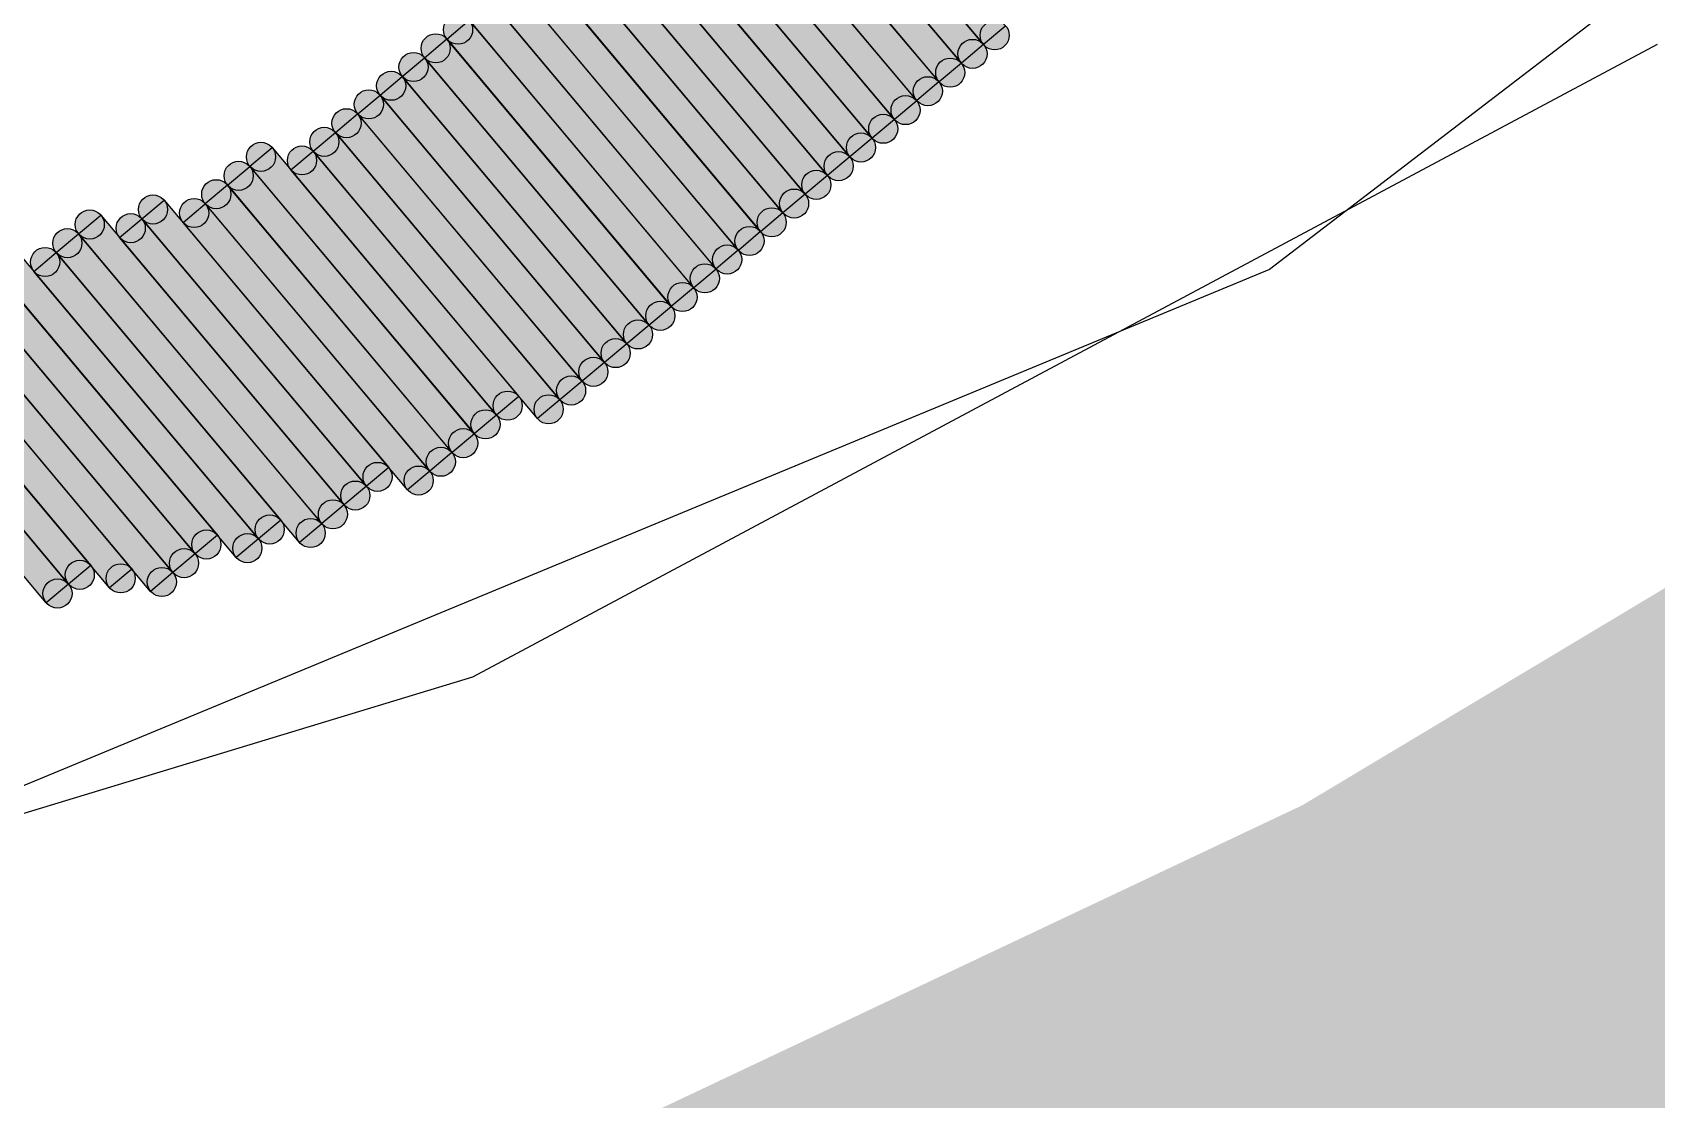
# Model space of a CAD drawing. Header units: millimetres. Extents: x -4 to 157, y -60 to 103.
# Drawn here: x 115.184 to 117.278, y -23.077 to -21.701 of the extents above; entities that cross this region are included whole.
import ezdxf

# ---------------------------------------------------------------- set-up
doc = ezdxf.new("R2010")
doc.units = ezdxf.units.MM
for name, color, linetype, true_color in [('BottomLayer', 5, 'Continuous', 0x0000ff), ('BottomSolder', 6, 'Continuous', 0xff00ff), ('KeepOutLayer', 6, 'Continuous', 0xff00ff), ('MidLayer1', 7, 'Continuous', 0x7f0000), ('MidLayer2', 7, 'Continuous', 0x3f7f00), ('TopLayer', 1, 'Continuous', 0xff0000)]:
    doc.layers.add(name, color=color, linetype=linetype, true_color=true_color)

msp = doc.modelspace()

# ---------------------------------------------------------------- hatches: boundary and pattern name
at = {"layer": 'BottomSolder', "true_color": 0xff00ff}
for points in [[(116.1208284457195, -21.37135166640552), (116.1495915542805, -21.34722833359448), (116.4389815542805, -21.69227833359449), (116.4102184457195, -21.71640166640552)], [(116.0920433778349, -21.39544754470148), (116.1207966221651, -21.37131245529852), (116.4103766221651, -21.71630245529852), (116.3816233778349, -21.74043754470148)], [(116.0632757494296, -21.41966036952794), (116.0920242505703, -21.39551963047207), (116.3816442505704, -21.74041963047206), (116.3528957494296, -21.76456036952793)], [(116.0344526889046, -21.44354672389942), (116.0632073110954, -21.41941327610058), (116.3527873110954, -21.76444327610058), (116.3240326889046, -21.78857672389942)], [(116.005781662926, -21.46786550135656), (116.0345383370741, -21.44373449864344), (116.3240683370741, -21.78876449864345), (116.2953116629259, -21.81289550135656)], [(115.9770311864787, -21.49196493355636), (116.0057888135213, -21.46783506644363), (116.2952788135213, -21.81284506644364), (116.2665211864787, -21.83697493355636)], [(115.9483486112108, -21.51607186372394), (115.9771113887892, -21.49194813627605), (116.2665513887892, -21.83704813627605), (116.2377886112108, -21.86117186372395)], [(115.9195133852894, -21.54031755358235), (115.9482666147106, -21.51618244641764), (116.2377966147106, -21.86111244641765), (116.2090433852894, -21.88524755358235)], [(115.8907805777903, -21.56443420809312), (115.9195394222097, -21.54030579190688), (116.2089494222097, -21.88525579190689), (116.1801905777903, -21.90938420809312)], [(115.8620227951757, -21.58851685051864), (115.8907772048243, -21.56438314948136), (116.1803372048243, -21.90938314948136), (116.1515827951757, -21.93351685051864)], [(115.8332474067945, -21.61253042754988), (115.8620125932055, -21.58840957245012), (116.1514525932055, -21.93357957245012), (116.1226874067945, -21.95770042754988)], [(115.8045782604858, -21.63658144554134), (115.8333417395142, -21.61245855445866), (116.1228317395142, -21.95763855445866), (116.0940682604858, -21.98176144554134)], [(115.7758037373849, -21.66085797303702), (115.8045562626151, -21.63672202696299), (116.0940362626151, -21.98157202696298), (116.0652837373849, -22.00570797303702)], [(115.7469825239978, -21.68502652741292), (115.7757374760022, -21.66089347258707), (116.0652674760022, -22.00587347258708), (116.0365125239978, -22.03000652741293)], [(115.7183183198657, -21.70915151634395), (115.7470816801343, -21.68502848365605), (116.0363816801343, -22.02997848365605), (116.0076183198657, -22.05410151634395)], [(115.6894518609361, -21.73321573731931), (115.7182081390639, -21.70908426268069), (116.0077981390639, -22.05417426268069), (115.9790418609361, -22.07830573731931)], [(115.6608111204269, -21.75734485483641), (115.6895688795731, -21.73321514516359), (115.9790388795731, -22.07820514516359), (115.950281120427, -22.10233485483641)], [(115.6320328098844, -21.78153686804355), (115.6607871901156, -21.75740313195646), (115.9502471901156, -22.10228313195645), (115.9214928098844, -22.12641686804354)], [(115.6032800543282, -21.80553358414721), (115.6320399456718, -21.78140641585279), (115.9214999456718, -22.12644641585279), (115.8927400543282, -22.15057358414721)], [(115.5744464060094, -21.82986115138643), (115.6031935939906, -21.80571884861357), (115.8928035939906, -22.15056884861357), (115.8640564060094, -22.17471115138643)], [(115.5458261550833, -21.85386893467152), (115.5745938449167, -21.82975106532849), (115.8638638449167, -22.17479106532848), (115.8350961550833, -22.19890893467151)], [(115.4641688163936, -21.87325210835956), (115.4929311836064, -21.84912789164044), (115.7823811836064, -22.19422789164044), (115.7536188163936, -22.21835210835956)], [(115.5170425496965, -21.87780463287556), (115.5458174503035, -21.85369536712444), (115.8109574503035, -22.17014536712444), (115.7821825496965, -22.19425463287556)], [(115.4354046244008, -21.89766902963719), (115.4641553755991, -21.87353097036281), (115.7536953755992, -22.21840097036281), (115.7249446244008, -22.24253902963719)], [(115.4065204508515, -21.92144405679225), (115.4352795491485, -21.89731594320775), (115.7248595491485, -22.24247594320775), (115.6961004508515, -22.26660405679225)], [(115.3249634841753, -21.94114767138856), (115.3537165158247, -21.91701232861143), (115.6432765158247, -22.26197232861144), (115.6145234841753, -22.28610767138856)], [(115.3780381611881, -21.94570132714039), (115.4068018388119, -21.92157867285962), (115.6962618388119, -22.26672867285961), (115.6674981611881, -22.29085132714039)], [(115.2433983036669, -21.96051149702904), (115.2721616963331, -21.93638850297096), (115.5856816963331, -22.31021850297096), (115.5569183036669, -22.33434149702904)], [(115.2962715969069, -21.9651854226819), (115.3250284030931, -21.94105457731811), (115.6145384030931, -22.28606457731811), (115.5857815969069, -22.31019542268189)], [(115.2145683220889, -21.98460151899473), (115.2433316779111, -21.96047848100527), (115.5569616779111, -22.33443848100527), (115.5281983220889, -22.35856151899473)], [(115.0801514626053, -21.99952526263237), (115.1089085373947, -21.97539473736763), (115.4225785373947, -22.34920473736763), (115.3938214626053, -22.37333526263237)], [(115.1329241211024, -22.0042984301349), (115.1616758788976, -21.9801615698651), (115.4754358788976, -22.3539115698651), (115.4466841211024, -22.3780484301349)], [(115.1858915567577, -22.00887537483574), (115.2146484432423, -21.98474462516426), (115.5041984432423, -22.32980462516426), (115.4754415567577, -22.35393537483574)], [(114.9455799972964, -22.01441351616422), (114.9743400027036, -21.99028648383578), (115.3121100027036, -22.39291648383578), (115.2833499972964, -22.41704351616421)], [(114.9984498380536, -22.01891332634037), (115.0272101619464, -21.99478667365963), (115.3650801619465, -22.39754667365963), (115.3363198380536, -22.42167332634036)], [(115.0513514321325, -22.02363522631703), (115.0801085678675, -21.99950477368297), (115.3937685678675, -22.37330477368297), (115.3650114321325, -22.39743522631703)], [(114.8638727825763, -22.03393683550696), (114.8926272174237, -22.00980316449304), (115.2305472174237, -22.41242316449304), (115.2017927825763, -22.43655683550696)], [(114.9168616520075, -22.03860548834512), (114.9456183479925, -22.01447451165488), (115.2592983479925, -22.38828451165488), (115.2305416520075, -22.41241548834513)]]:
    msp.add_hatch(color=6, dxfattribs=at).paths.add_polyline_path(points, flags=0)
h = msp.add_hatch(color=6, dxfattribs=at)
edge = h.paths.add_edge_path(flags=0)
edge.add_arc((115.7327, -21.69709), 0.01877, 0, 360)
h = msp.add_hatch(color=6, dxfattribs=at)
edge = h.paths.add_edge_path(flags=0)
edge.add_arc((116.4246, -21.70434), 0.01877, 0, 360)
h = msp.add_hatch(color=6, dxfattribs=at)
edge = h.paths.add_edge_path(flags=0)
edge.add_arc((115.70383, -21.72115), 0.01877, 0, 360)
h = msp.add_hatch(color=6, dxfattribs=at)
edge = h.paths.add_edge_path(flags=0)
edge.add_arc((116.396, -21.72837000000001), 0.01877, 0, 360)
h = msp.add_hatch(color=6, dxfattribs=at)
edge = h.paths.add_edge_path(flags=0)
edge.add_arc((115.67519, -21.74528), 0.01877, 0, 360)
h = msp.add_hatch(color=6, dxfattribs=at)
edge = h.paths.add_edge_path(flags=0)
edge.add_arc((116.36727, -21.75249), 0.01877, 0, 360)
h = msp.add_hatch(color=6, dxfattribs=at)
edge = h.paths.add_edge_path(flags=0)
edge.add_arc((115.64641, -21.76947), 0.01877, 0, 360)
h = msp.add_hatch(color=6, dxfattribs=at)
edge = h.paths.add_edge_path(flags=0)
edge.add_arc((115.61766, -21.79347), 0.01877, 0, 360)
h = msp.add_hatch(color=6, dxfattribs=at)
edge = h.paths.add_edge_path(flags=0)
edge.add_arc((116.33841, -21.77651), 0.01877, 0, 360)
h = msp.add_hatch(color=6, dxfattribs=at)
edge = h.paths.add_edge_path(flags=0)
edge.add_arc((116.30969, -21.80083), 0.01877, 0, 360)
h = msp.add_hatch(color=6, dxfattribs=at)
edge = h.paths.add_edge_path(flags=0)
edge.add_arc((115.58882, -21.81779), 0.01877, 0, 360)
h = msp.add_hatch(color=6, dxfattribs=at)
edge = h.paths.add_edge_path(flags=0)
edge.add_arc((116.2809, -21.82491), 0.01877, 0, 360)
h = msp.add_hatch(color=6, dxfattribs=at)
edge = h.paths.add_edge_path(flags=0)
edge.add_arc((115.56021, -21.84181), 0.01877, 0, 360)
h = msp.add_hatch(color=6, dxfattribs=at)
edge = h.paths.add_edge_path(flags=0)
edge.add_arc((116.25217, -21.84911), 0.01877, 0, 360)
h = msp.add_hatch(color=6, dxfattribs=at)
edge = h.paths.add_edge_path(flags=0)
edge.add_arc((115.47855, -21.86119), 0.01877, 0, 360)
h = msp.add_hatch(color=6, dxfattribs=at)
edge = h.paths.add_edge_path(flags=0)
edge.add_arc((115.53143, -21.86575), 0.01877, 0, 360)
h = msp.add_hatch(color=6, dxfattribs=at)
edge = h.paths.add_edge_path(flags=0)
edge.add_arc((116.22342, -21.87318), 0.01877, 0, 360)
h = msp.add_hatch(color=6, dxfattribs=at)
edge = h.paths.add_edge_path(flags=0)
edge.add_arc((115.44978, -21.8856), 0.01877, 0, 360)
h = msp.add_hatch(color=6, dxfattribs=at)
edge = h.paths.add_edge_path(flags=0)
edge.add_arc((116.19457, -21.89732), 0.01877, 0, 360)
h = msp.add_hatch(color=6, dxfattribs=at)
edge = h.paths.add_edge_path(flags=0)
edge.add_arc((115.4209, -21.90938), 0.01877, 0, 360)
h = msp.add_hatch(color=6, dxfattribs=at)
edge = h.paths.add_edge_path(flags=0)
edge.add_arc((116.16596, -21.92145), 0.01877, 0, 360)
h = msp.add_hatch(color=6, dxfattribs=at)
edge = h.paths.add_edge_path(flags=0)
edge.add_arc((115.33934, -21.92908), 0.01877, 0, 360)
h = msp.add_hatch(color=6, dxfattribs=at)
edge = h.paths.add_edge_path(flags=0)
edge.add_arc((115.39242, -21.93364), 0.01877, 0, 360)
h = msp.add_hatch(color=6, dxfattribs=at)
edge = h.paths.add_edge_path(flags=0)
edge.add_arc((115.25778, -21.94845), 0.01877, 0, 360)
h = msp.add_hatch(color=6, dxfattribs=at)
edge = h.paths.add_edge_path(flags=0)
edge.add_arc((115.31065, -21.95312), 0.01877, 0, 360)
h = msp.add_hatch(color=6, dxfattribs=at)
edge = h.paths.add_edge_path(flags=0)
edge.add_arc((116.13707, -21.94564), 0.01877, 0, 360)
h = msp.add_hatch(color=6, dxfattribs=at)
edge = h.paths.add_edge_path(flags=0)
edge.add_arc((115.22895, -21.97254), 0.01877, 0, 360)
h = msp.add_hatch(color=6, dxfattribs=at)
edge = h.paths.add_edge_path(flags=0)
edge.add_arc((116.10845, -21.9697), 0.01877, 0, 360)
h = msp.add_hatch(color=6, dxfattribs=at)
edge = h.paths.add_edge_path(flags=0)
edge.add_arc((115.20027, -21.99681), 0.01877, 0, 360)
h = msp.add_hatch(color=6, dxfattribs=at)
edge = h.paths.add_edge_path(flags=0)
edge.add_arc((116.07966, -21.99364), 0.01877, 0, 360)
h = msp.add_hatch(color=6, dxfattribs=at)
edge = h.paths.add_edge_path(flags=0)
edge.add_arc((116.05089, -22.01794), 0.01877, 0, 360)
h = msp.add_hatch(color=6, dxfattribs=at)
edge = h.paths.add_edge_path(flags=0)
edge.add_arc((116.022, -22.04204), 0.01877, 0, 360)
h = msp.add_hatch(color=6, dxfattribs=at)
edge = h.paths.add_edge_path(flags=0)
edge.add_arc((115.99342, -22.06624), 0.01877, 0, 360)
h = msp.add_hatch(color=6, dxfattribs=at)
edge = h.paths.add_edge_path(flags=0)
edge.add_arc((115.96466, -22.09027), 0.01877, 0, 360)
h = msp.add_hatch(color=6, dxfattribs=at)
edge = h.paths.add_edge_path(flags=0)
edge.add_arc((115.93587, -22.11435), 0.01877, 0, 360)
h = msp.add_hatch(color=6, dxfattribs=at)
edge = h.paths.add_edge_path(flags=0)
edge.add_arc((115.90712, -22.13851), 0.01877, 0, 360)
h = msp.add_hatch(color=6, dxfattribs=at)
edge = h.paths.add_edge_path(flags=0)
edge.add_arc((115.87843, -22.16264), 0.01877, 0, 360)
h = msp.add_hatch(color=6, dxfattribs=at)
edge = h.paths.add_edge_path(flags=0)
edge.add_arc((115.79657, -22.1822), 0.01877, 0, 360)
h = msp.add_hatch(color=6, dxfattribs=at)
edge = h.paths.add_edge_path(flags=0)
edge.add_arc((115.84948, -22.18685), 0.01877, 0, 360)
h = msp.add_hatch(color=6, dxfattribs=at)
edge = h.paths.add_edge_path(flags=0)
edge.add_arc((115.768, -22.20629), 0.01877, 0, 360)
h = msp.add_hatch(color=6, dxfattribs=at)
edge = h.paths.add_edge_path(flags=0)
edge.add_arc((115.73932, -22.23047), 0.01877, 0, 360)
h = msp.add_hatch(color=6, dxfattribs=at)
edge = h.paths.add_edge_path(flags=0)
edge.add_arc((115.71048, -22.25454), 0.01877, 0, 360)
h = msp.add_hatch(color=6, dxfattribs=at)
edge = h.paths.add_edge_path(flags=0)
edge.add_arc((115.6289, -22.27404), 0.01877, 0, 360)
h = msp.add_hatch(color=6, dxfattribs=at)
edge = h.paths.add_edge_path(flags=0)
edge.add_arc((115.60016, -22.29813), 0.01877, 0, 360)
h = msp.add_hatch(color=6, dxfattribs=at)
edge = h.paths.add_edge_path(flags=0)
edge.add_arc((115.68188, -22.27879), 0.01877, 0, 360)
h = msp.add_hatch(color=6, dxfattribs=at)
edge = h.paths.add_edge_path(flags=0)
edge.add_arc((115.5713, -22.32228), 0.01877, 0, 360)
h = msp.add_hatch(color=6, dxfattribs=at)
edge = h.paths.add_edge_path(flags=0)
edge.add_arc((115.4082, -22.36127), 0.01877, 0, 360)
h = msp.add_hatch(color=6, dxfattribs=at)
edge = h.paths.add_edge_path(flags=0)
edge.add_arc((115.48982, -22.34187), 0.01877, 0, 360)
h = msp.add_hatch(color=6, dxfattribs=at)
edge = h.paths.add_edge_path(flags=0)
edge.add_arc((115.54258, -22.34650000000001), 0.01877, 0, 360)
h = msp.add_hatch(color=6, dxfattribs=at)
edge = h.paths.add_edge_path(flags=0)
edge.add_arc((115.46106, -22.36598), 0.01877, 0, 360)
h = msp.add_hatch(color=6, dxfattribs=at)
edge = h.paths.add_edge_path(flags=0)
edge.add_arc((115.24492, -22.40035), 0.01877, 0, 360)
h = msp.add_hatch(color=6, dxfattribs=at)
edge = h.paths.add_edge_path(flags=0)
edge.add_arc((115.37939, -22.38537), 0.01877, 0, 360)
h = msp.add_hatch(color=6, dxfattribs=at)
edge = h.paths.add_edge_path(flags=0)
edge.add_arc((115.29773, -22.40498), 0.01877, 0, 360)
h = msp.add_hatch(color=6, dxfattribs=at)
edge = h.paths.add_edge_path(flags=0)
edge.add_arc((115.3507, -22.40961), 0.01877, 0, 360)
h = msp.add_hatch(color=6, dxfattribs=at)
edge = h.paths.add_edge_path(flags=0)
edge.add_arc((115.21617, -22.42449000000001), 0.01877, 0, 360)

# ---------------------------------------------------------------- linework, layer by layer
at = {"layer": 'BottomLayer'}
for p, q in [((118.60532, -20.60532), (116.77906, -22.00666)), ((116.77906, -22.00666), (114.65234, -22.88758))]:
    msp.add_line(p, q, dxfattribs=at)
at = {"layer": 'BottomSolder', "color": 6, "true_color": 0xff00ff}
for p, q in [((116.1207966221651, -21.37131245529852), (116.4103766221651, -21.71630245529852)), ((116.4102184457195, -21.71640166640552), (116.1208284457195, -21.37135166640552)), ((116.0920242505703, -21.39551963047207), (116.3816442505704, -21.74041963047206)), ((116.3816233778349, -21.74043754470148), (116.0920433778349, -21.39544754470148)), ((116.0632073110954, -21.41941327610058), (116.3527873110954, -21.76444327610058)), ((116.3528957494296, -21.76456036952793), (116.0632757494296, -21.41966036952794)), ((116.3240326889046, -21.78857672389942), (116.0344526889046, -21.44354672389942)), ((116.0345383370741, -21.44373449864344), (116.3240683370741, -21.78876449864345)), ((116.2953116629259, -21.81289550135656), (116.005781662926, -21.46786550135656)), ((116.0057888135213, -21.46783506644363), (116.2952788135213, -21.81284506644364)), ((116.2665211864787, -21.83697493355636), (115.9770311864787, -21.49196493355636)), ((115.9771113887892, -21.49194813627605), (116.2665513887892, -21.83704813627605)), ((115.9482666147106, -21.51618244641764), (116.2377966147106, -21.86111244641765)), ((116.2377886112108, -21.86117186372395), (115.9483486112108, -21.51607186372394)), ((116.2090433852894, -21.88524755358235), (115.9195133852894, -21.54031755358235)), ((115.9195394222097, -21.54030579190688), (116.2089494222097, -21.88525579190689)), ((115.8907772048243, -21.56438314948136), (116.1803372048243, -21.90938314948136)), ((116.1801905777903, -21.90938420809312), (115.8907805777903, -21.56443420809312)), ((115.8620125932055, -21.58840957245012), (116.1514525932055, -21.93357957245012)), ((116.1515827951757, -21.93351685051864), (115.8620227951757, -21.58851685051864)), ((116.1226874067945, -21.95770042754988), (115.8332474067945, -21.61253042754988)), ((115.8333417395142, -21.61245855445866), (116.1228317395142, -21.95763855445866)), ((115.8045562626151, -21.63672202696299), (116.0940362626151, -21.98157202696298)), ((116.0940682604858, -21.98176144554134), (115.8045782604858, -21.63658144554134)), ((115.7757374760022, -21.66089347258707), (116.0652674760022, -22.00587347258708)), ((116.0652837373849, -22.00570797303702), (115.7758037373849, -21.66085797303702)), ((115.7183183198657, -21.70915151634395), (115.7470816801343, -21.68502848365605)), ((116.0365125239978, -22.03000652741293), (115.7469825239978, -21.68502652741292)), ((115.7470816801343, -21.68502848365605), (116.0363816801343, -22.02997848365605)), ((116.4389815542805, -21.69227833359449), (116.4102184457195, -21.71640166640552)), ((115.6894518609361, -21.73321573731931), (115.7182081390639, -21.70908426268069)), ((115.7182081390639, -21.70908426268069), (116.0077981390639, -22.05417426268069)), ((116.0076183198657, -22.05410151634395), (115.7183183198657, -21.70915151634395)), ((115.6608111204269, -21.75734485483641), (115.6895688795731, -21.73321514516359)), ((115.9790418609361, -22.07830573731931), (115.6894518609361, -21.73321573731931)), ((115.6895688795731, -21.73321514516359), (115.9790388795731, -22.07820514516359)), ((116.4103766221651, -21.71630245529852), (116.3816233778349, -21.74043754470148)), ((116.3816442505704, -21.74041963047206), (116.3528957494296, -21.76456036952793)), ((115.6320328098844, -21.78153686804355), (115.6607871901156, -21.75740313195646)), ((115.6607871901156, -21.75740313195646), (115.9502471901156, -22.10228313195645)), ((115.950281120427, -22.10233485483641), (115.6608111204269, -21.75734485483641)), ((116.3527873110954, -21.76444327610058), (116.3240326889046, -21.78857672389942)), ((115.6032800543282, -21.80553358414721), (115.6320399456718, -21.78140641585279)), ((115.9214928098844, -22.12641686804354), (115.6320328098844, -21.78153686804355)), ((115.6320399456718, -21.78140641585279), (115.9214999456718, -22.12644641585279)), ((116.3240683370741, -21.78876449864345), (116.2953116629259, -21.81289550135656)), ((115.5744464060094, -21.82986115138643), (115.6031935939906, -21.80571884861357)), ((115.6031935939906, -21.80571884861357), (115.8928035939906, -22.15056884861357)), ((115.8927400543282, -22.15057358414721), (115.6032800543282, -21.80553358414721)), ((116.2952788135213, -21.81284506644364), (116.2665211864787, -21.83697493355636)), ((115.5458261550833, -21.85386893467152), (115.5745938449167, -21.82975106532849)), ((115.8640564060094, -22.17471115138643), (115.5744464060094, -21.82986115138643)), ((115.5745938449167, -21.82975106532849), (115.8638638449167, -22.17479106532848)), ((116.2665513887892, -21.83704813627605), (116.2377886112108, -21.86117186372395)), ((115.4641688163936, -21.87325210835956), (115.4929311836064, -21.84912789164044)), ((115.4929311836064, -21.84912789164044), (115.7823811836064, -22.19422789164044)), ((115.5170425496965, -21.87780463287556), (115.5458174503035, -21.85369536712444)), ((115.5458174503035, -21.85369536712444), (115.8109574503035, -22.17014536712444)), ((115.8350961550833, -22.19890893467151), (115.5458261550833, -21.85386893467152)), ((116.2377966147106, -21.86111244641765), (116.2090433852894, -21.88524755358235)), ((115.4354046244008, -21.89766902963719), (115.4641553755991, -21.87353097036281)), ((115.4641553755991, -21.87353097036281), (115.7536953755992, -22.21840097036281)), ((115.7536188163936, -22.21835210835956), (115.4641688163936, -21.87325210835956)), ((115.7821825496965, -22.19425463287556), (115.5170425496965, -21.87780463287556)), ((115.4065204508515, -21.92144405679225), (115.4352795491485, -21.89731594320775)), ((115.4352795491485, -21.89731594320775), (115.7248595491485, -22.24247594320775)), ((115.7249446244008, -22.24253902963719), (115.4354046244008, -21.89766902963719)), ((116.2089494222097, -21.88525579190689), (116.1801905777903, -21.90938420809312)), ((115.3249634841753, -21.94114767138856), (115.3537165158247, -21.91701232861143)), ((115.3537165158247, -21.91701232861143), (115.6432765158247, -22.26197232861144)), ((115.3780381611881, -21.94570132714039), (115.4068018388119, -21.92157867285962)), ((115.6961004508515, -22.26660405679225), (115.4065204508515, -21.92144405679225)), ((115.4068018388119, -21.92157867285962), (115.6962618388119, -22.26672867285961)), ((116.1803372048243, -21.90938314948136), (116.1515827951757, -21.93351685051864)), ((115.2433983036669, -21.96051149702904), (115.2721616963331, -21.93638850297096)), ((115.2721616963331, -21.93638850297096), (115.5856816963331, -22.31021850297096)), ((115.2962715969069, -21.9651854226819), (115.3250284030931, -21.94105457731811)), ((115.6145234841753, -22.28610767138856), (115.3249634841753, -21.94114767138856)), ((115.3250284030931, -21.94105457731811), (115.6145384030931, -22.28606457731811)), ((116.1514525932055, -21.93357957245012), (116.1226874067945, -21.95770042754988)), ((115.2145683220889, -21.98460151899473), (115.2433316779111, -21.96047848100527)), ((115.2433316779111, -21.96047848100527), (115.5569616779111, -22.33443848100527)), ((115.5569183036669, -22.33434149702904), (115.2433983036669, -21.96051149702904)), ((115.5857815969069, -22.31019542268189), (115.2962715969069, -21.9651854226819)), ((115.6674981611881, -22.29085132714039), (115.3780381611881, -21.94570132714039)), ((116.1228317395142, -21.95763855445866), (116.0940682604858, -21.98176144554134)), ((115.1089085373947, -21.97539473736763), (115.4225785373947, -22.34920473736763)), ((115.1616758788976, -21.9801615698651), (115.4754358788976, -22.3539115698651)), ((115.1858915567577, -22.00887537483574), (115.2146484432423, -21.98474462516426)), ((115.5281983220889, -22.35856151899473), (115.2145683220889, -21.98460151899473)), ((115.2146484432423, -21.98474462516426), (115.5041984432423, -22.32980462516426)), ((116.0940362626151, -21.98157202696298), (116.0652837373849, -22.00570797303702)), ((114.9743400027036, -21.99028648383578), (115.3121100027036, -22.39291648383578)), ((115.0272101619464, -21.99478667365963), (115.3650801619465, -22.39754667365963)), ((115.0801085678675, -21.99950477368297), (115.3937685678675, -22.37330477368297)), ((115.3938214626053, -22.37333526263237), (115.0801514626053, -21.99952526263237)), ((115.4466841211024, -22.3780484301349), (115.1329241211024, -22.0042984301349)), ((116.0652674760022, -22.00587347258708), (116.0365125239978, -22.03000652741293)), ((114.8926272174237, -22.00980316449304), (115.2305472174237, -22.41242316449304)), ((115.2833499972964, -22.41704351616421), (114.9455799972964, -22.01441351616422)), ((114.9456183479925, -22.01447451165488), (115.2592983479925, -22.38828451165488)), ((115.3363198380536, -22.42167332634036), (114.9984498380536, -22.01891332634037)), ((115.3650114321325, -22.39743522631703), (115.0513514321325, -22.02363522631703)), ((115.4754415567577, -22.35393537483574), (115.1858915567577, -22.00887537483574)), ((115.2017927825763, -22.43655683550696), (114.8638727825763, -22.03393683550696)), ((115.2305416520075, -22.41241548834513), (114.9168616520075, -22.03860548834512)), ((116.0363816801343, -22.02997848365605), (116.0076183198657, -22.05410151634395)), ((116.0077981390639, -22.05417426268069), (115.9790418609361, -22.07830573731931)), ((115.9790388795731, -22.07820514516359), (115.950281120427, -22.10233485483641)), ((115.9502471901156, -22.10228313195645), (115.9214928098844, -22.12641686804354)), ((115.9214999456718, -22.12644641585279), (115.8927400543282, -22.15057358414721)), ((115.8928035939906, -22.15056884861357), (115.8640564060094, -22.17471115138643)), ((115.8109574503035, -22.17014536712444), (115.7821825496965, -22.19425463287556)), ((115.8638638449167, -22.17479106532848), (115.8350961550833, -22.19890893467151)), ((115.7823811836064, -22.19422789164044), (115.7536188163936, -22.21835210835956)), ((115.7536953755992, -22.21840097036281), (115.7249446244008, -22.24253902963719)), ((115.7248595491485, -22.24247594320775), (115.6961004508515, -22.26660405679225)), ((115.6432765158247, -22.26197232861144), (115.6145234841753, -22.28610767138856)), ((115.6962618388119, -22.26672867285961), (115.6674981611881, -22.29085132714039)), ((115.6145384030931, -22.28606457731811), (115.5857815969069, -22.31019542268189)), ((115.5856816963331, -22.31021850297096), (115.5569183036669, -22.33434149702904)), ((115.5041984432423, -22.32980462516426), (115.4754415567577, -22.35393537483574)), ((115.5569616779111, -22.33443848100527), (115.5281983220889, -22.35856151899473)), ((115.4225785373947, -22.34920473736763), (115.3938214626053, -22.37333526263237)), ((115.4754358788976, -22.3539115698651), (115.4466841211024, -22.3780484301349)), ((115.3937685678675, -22.37330477368297), (115.3650114321325, -22.39743522631703)), ((115.2592983479925, -22.38828451165488), (115.2305416520075, -22.41241548834513)), ((115.3121100027036, -22.39291648383578), (115.2833499972964, -22.41704351616421)), ((115.3650801619465, -22.39754667365963), (115.3363198380536, -22.42167332634036)), ((115.2305472174237, -22.41242316449304), (115.2017927825763, -22.43655683550696))]:
    msp.add_line(p, q, dxfattribs=at)
at = {"layer": 'BottomSolder'}
for centre in [(115.7327, -21.69709), (116.4246, -21.70434), (115.70383, -21.72115), (116.396, -21.72837000000001), (115.67519, -21.74528), (116.36727, -21.75249), (115.64641, -21.76947), (115.61766, -21.79347), (116.33841, -21.77651), (116.30969, -21.80083), (115.58882, -21.81779), (116.2809, -21.82491), (115.56021, -21.84181), (116.25217, -21.84911), (115.47855, -21.86119), (115.53143, -21.86575), (116.22342, -21.87318), (115.44978, -21.8856), (116.19457, -21.89732), (115.4209, -21.90938), (116.16596, -21.92145), (115.33934, -21.92908), (115.39242, -21.93364), (115.25778, -21.94845), (115.31065, -21.95312), (116.13707, -21.94564), (115.22895, -21.97254), (116.10845, -21.9697), (115.20027, -21.99681), (116.07966, -21.99364), (116.05089, -22.01794), (116.022, -22.04204), (115.99342, -22.06624), (115.96466, -22.09027), (115.93587, -22.11435), (115.90712, -22.13851), (115.87843, -22.16264), (115.79657, -22.1822), (115.84948, -22.18685), (115.768, -22.20629), (115.73932, -22.23047), (115.71048, -22.25454), (115.6289, -22.27404), (115.60016, -22.29813), (115.68188, -22.27879), (115.5713, -22.32228), (115.4082, -22.36127), (115.48982, -22.34187), (115.54258, -22.34650000000001), (115.46106, -22.36598), (115.24492, -22.40035), (115.37939, -22.38537), (115.29773, -22.40498), (115.3507, -22.40961), (115.21617, -22.42449000000001)]:
    msp.add_circle(centre, 0.01877, dxfattribs=at)
at = {"layer": 'KeepOutLayer'}
msp.add_lwpolyline([(122.2126, -14.37008, 0.8, 0.8, -0.4142135623730951), (112.37008, -24.2126, 0.8, 0.8, 0)], format="xyseb", dxfattribs=at)
at = {"layer": 'MidLayer1'}
for p, q in [((117.27858, -21.71616), (115.75111, -22.53261)), ((115.75111, -22.53261), (114.09371, -23.03538))]:
    msp.add_line(p, q, dxfattribs=at)
at = {"layer": 'MidLayer2'}
for p, q in [((117.27858, -21.71616), (115.75111, -22.53261)), ((115.75111, -22.53261), (114.09371, -23.03538))]:
    msp.add_line(p, q, dxfattribs=at)
at = {"layer": 'TopLayer'}
for p, q in [((117.27858, -21.71616), (115.75111, -22.53261)), ((115.75111, -22.53261), (114.09371, -23.03538))]:
    msp.add_line(p, q, dxfattribs=at)

doc.saveas('drawing.dxf')
